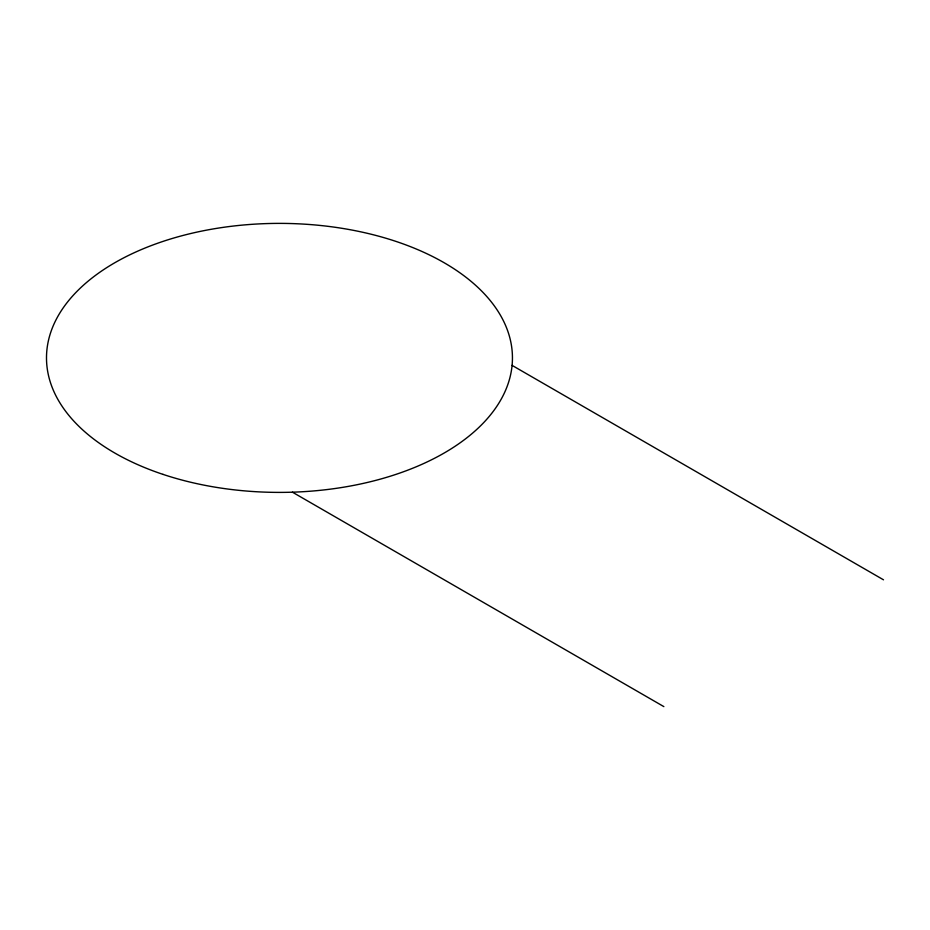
<?xml version="1.0" encoding="UTF-8"?>
<svg xmlns="http://www.w3.org/2000/svg" width="930" height="930" viewBox="0 0 930 930"><rect width="100%" height="100%" fill="white"/><g stroke="black" fill="none" stroke-linecap="round" stroke-linejoin="round"><path stroke-width="1.4" d="M512.081 365.374L883.5 579.808M292.439 492.179L663.857 706.614M162.982 474.37A232.965 134.501 0 0 0 512.442 357.887A232.965 134.501 0 0 0 162.982 241.405A232.965 134.501 0 0 0 162.982 474.37"/></g></svg>
